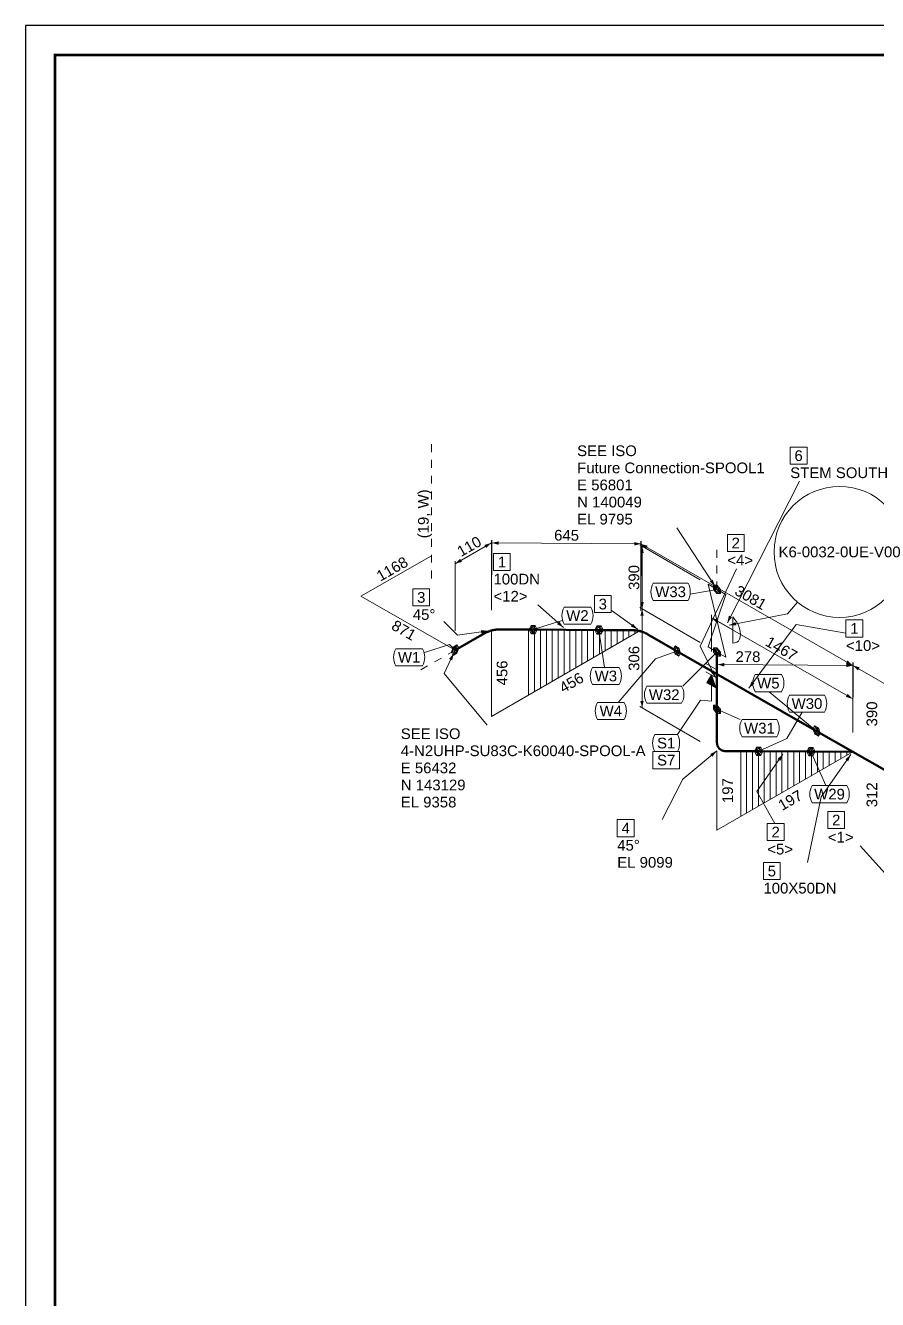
# Model space of a CAD drawing. Header units: metres. Extents: x 6 to 600, y 9 to 429.
# Drawn here: x 6.2 to 189.5, y 154.8 to 429.1 of the extents above; entities that cross this region are included whole.
import ezdxf
from ezdxf.enums import TextEntityAlignment as Align

# ---------------------------------------------------------------- set-up
doc = ezdxf.new("R2010")
doc.units = ezdxf.units.M
doc.header["$MEASUREMENT"] = 0
for name, color, linetype, lineweight in [('CONTINUATION', 7, 'Continuous', 0), ('DIM', 7, 'Continuous', 0), ('INSTRUMENT', 3, 'Continuous', 20), ('JONTNO', 2, 'Continuous', 0), ('LEADLINE', 2, 'Continuous', 0), ('MESSAGE', 2, 'Continuous', 0), ('Pipe', 1, 'Continuous', 50), ('PTNO', 2, 'Continuous', 0), ('SKEW_HATCH', 7, 'Continuous', 20), ('SYMBOL', 7, 'Continuous', 0)]:
    doc.layers.add(name, color=color, linetype=linetype, lineweight=lineweight)
doc.styles.add('Arial', font='')
doc.styles.get('Arial').set_extended_font_data('Arial')

msp = doc.modelspace()

# ---------------------------------------------------------------- linework, layer by layer
msp.add_lwpolyline([(6.22, 9.07), (600.22, 9.07), (600.22, 429.07), (6.22, 429.07)], close=True)
msp.add_lwpolyline([(12.57, 15.42, 0.508, 0.508, 0), (593.87, 15.42, 0.508, 0.508, 0), (593.87, 422.72, 0.508, 0.508, 0), (12.57, 422.72, 0.508, 0.508, 0)], format="xyseb", close=True)
at = {"layer": 'CONTINUATION'}
for points in [[(155, 314.5), (155, 316.2)], [(155, 311.1), (155, 312.8)], [(155, 307.7), (155, 309.4)], [(98.65, 294.6), (97.17, 293.76)], [(92.75, 291.22), (91.28, 290.37)], [(95.7, 292.91), (94.23, 292.07)]]:
    msp.add_lwpolyline(points, dxfattribs=at)
at = {"layer": 'DIM'}
for p, q in [((106.46, 303.24), (106.46, 318.28)), ((106.48, 303.24), (106.56, 318.28)), ((106.46, 317.68), (98.65, 313.2)), ((106.56, 317.68), (138.7, 317.5)), ((151.4, 309.78), (138.37, 317.3)), ((138.59, 303.06), (138.59, 318.1)), ((184.21, 291.33), (138.59, 317.5)), ((138.62, 303.06), (138.7, 318.1)), ((138.89, 317), (138.89, 303.5)), ((98.65, 298.76), (98.65, 313.8)), ((151.4, 296.28), (138.37, 303.8)), ((151.4, 296.28), (138.37, 303.8)), ((138.89, 303.5), (138.89, 282.2)), ((153.8, 294.34), (153.8, 302.18)), ((184.21, 284.13), (153.8, 301.58)), ((155.02, 277.06), (155.11, 292.1)), ((155.1, 291.5), (184.32, 291.33)), ((184.21, 276.89), (184.21, 291.93)), ((184.21, 276.89), (184.21, 291.93)), ((235.41, 261.97), (184.21, 291.33)), ((184.24, 276.89), (184.32, 291.93)), ((151.4, 274.98), (138.37, 282.5)), ((184.21, 276.89), (184.21, 284.73))]:
    msp.add_line(p, q, dxfattribs=at)
for points in [[(78.37, 306.23), (93.58, 314.95)], [(98.65, 294.6), (78.37, 306.23)]]:
    msp.add_lwpolyline(points, dxfattribs=at)
for points in [[(106.46, 317.68), (105.34, 316.61), (104.97, 317.26)], [(106.56, 317.68), (108.06, 318.05), (108.06, 317.3)], [(138.7, 317.5), (137.2, 317.13), (137.2, 317.88)], [(138.89, 317), (139.26, 315.5), (138.51, 315.5)], [(138.59, 317.5), (140.08, 317.08), (139.71, 316.43)], [(98.65, 313.2), (99.76, 314.28), (100.14, 313.62)], [(138.89, 303.5), (138.51, 305), (139.26, 305)], [(138.89, 303.5), (139.26, 302), (138.51, 302)], [(153.8, 301.58), (155.29, 301.16), (154.92, 300.51)], [(155.1, 291.5), (156.6, 291.86), (156.6, 291.11)], [(184.21, 291.33), (182.73, 291.76), (183.1, 292.41)], [(184.32, 291.33), (182.82, 290.97), (182.82, 291.72)], [(184.21, 291.33), (185.7, 290.91), (185.33, 290.26)], [(184.21, 284.13), (182.73, 284.56), (183.1, 285.21)], [(138.89, 282.2), (138.51, 283.7), (139.26, 283.7)]]:
    msp.add_solid(points, dxfattribs=at)
at = {"layer": 'INSTRUMENT'}
for points in [[(156.89, 306.61), (153.09, 308.8)], [(153.09, 308.8), (156.89, 293.11)], [(153.09, 295.3), (156.89, 306.61)], [(158.43, 301.78), (158.87, 301.24)], [(158.43, 301.78), (158.43, 296.15)], [(155.02, 300.94), (158.43, 298.97)], [(158.87, 301.24), (159.28, 300.63)], [(159.28, 300.63), (159.62, 299.98)], [(159.62, 299.98), (159.87, 299.29)], [(159.87, 299.29), (160, 298.65)], [(159.28, 296.3), (158.87, 296.17)], [(159.62, 296.57), (159.28, 296.3)], [(159.87, 296.96), (159.62, 296.57)], [(160, 297.45), (159.87, 296.96)], [(160, 298.65), (160.06, 298.02)], [(160.06, 298.02), (160, 297.45)], [(155, 294.2), (153.09, 295.3)], [(156.89, 293.11), (155, 294.2)], [(158.87, 296.17), (158.43, 296.15)]]:
    msp.add_lwpolyline(points, dxfattribs=at)
at = {"layer": 'JONTNO'}
for p, q in [((141.27, 309.01), (148.76, 309.01)), ((141.27, 305.33), (148.76, 305.33)), ((122.12, 303.9), (127.84, 303.9)), ((122.12, 300.22), (127.84, 300.22)), ((85.91, 294.92), (91.63, 294.92)), ((85.91, 291.24), (91.63, 291.24)), ((128.24, 290.9), (133.96, 290.9)), ((163.2, 289.35), (168.92, 289.35)), ((128.24, 287.22), (133.96, 287.22)), ((139.9, 286.86), (147.39, 286.86)), ((163.2, 285.67), (168.92, 285.67)), ((129.31, 283.37), (135.02, 283.37)), ((139.9, 283.18), (147.39, 283.18)), ((170.63, 284.95), (178.12, 284.95)), ((170.63, 281.27), (178.12, 281.27)), ((129.31, 279.69), (135.02, 279.69)), ((160.39, 279.66), (167.88, 279.66)), ((141.65, 276.46), (146.48, 276.46)), ((160.39, 275.98), (167.88, 275.98)), ((141.65, 272.78), (146.48, 272.78)), ((175.48, 265.46), (182.97, 265.46)), ((175.48, 261.78), (182.97, 261.78))]:
    msp.add_line(p, q, dxfattribs=at)
msp.add_lwpolyline([(141.19, 269.1), (141.19, 272.78), (146.94, 272.78), (146.94, 269.1)], close=True, dxfattribs=at)
for centre, start, end in [((144.46, 307.17), 150, 210), ((145.58, 307.17), 330, 30), ((125.31, 302.06), 150, 210), ((124.65, 302.06), 330, 30), ((89.1, 293.08), 150, 210), ((88.44, 293.08), 330, 30), ((131.43, 289.06), 150, 210), ((130.77, 289.06), 330, 30), ((166.39, 287.51), 150, 210), ((165.73, 287.51), 330, 30), ((143.09, 285.02), 150, 210), ((144.21, 285.02), 330, 30), ((132.49, 281.53), 150, 210), ((131.84, 281.53), 330, 30), ((173.81, 283.11), 150, 210), ((174.93, 283.11), 330, 30), ((163.58, 277.82), 150, 210), ((164.7, 277.82), 330, 30), ((144.83, 274.62), 150, 210), ((143.29, 274.62), 330, 30), ((178.66, 263.62), 150, 210), ((179.78, 263.62), 330, 30)]:
    msp.add_arc(centre, 3.68, start, end, dxfattribs=at)
at = {"layer": 'LEADLINE'}
for p, q in [((172.74, 330.96), (157.23, 300.52)), ((146.38, 320.97), (154.59, 308.33)), ((159.19, 312.15), (151.39, 295.44)), ((149.22, 306.67), (155, 307.69)), ((172.31, 304.96), (170.2, 302.44)), ((116.47, 304.38), (121.96, 299.49)), ((132.24, 303.22), (137.93, 299.11)), ((170.2, 302.44), (157.62, 300)), ((96.24, 300.78), (99.16, 297.86)), ((121.66, 301), (115.45, 299.03)), ((130.82, 290.9), (129.59, 298.95)), ((172.06, 300.13), (161.85, 286.42)), ((182.75, 298.25), (172.06, 300.13)), ((99.16, 297.86), (105.77, 298.75)), ((92.09, 294.13), (97.43, 295.83)), ((96.32, 289.6), (98.33, 293.92)), ((97.43, 295.83), (98.65, 294.61)), ((141.8, 292.75), (146.4, 294.42)), ((147.64, 286.86), (154.99, 294.21)), ((151.39, 295.44), (154.67, 288.72)), ((133.75, 283.37), (141.8, 292.75)), ((105.55, 278.47), (96.32, 289.6)), ((166.22, 285.67), (176.41, 277.21)), ((146.51, 276.46), (151.45, 283.86)), ((151.45, 283.86), (153.8, 283.65)), ((160, 279.66), (155, 281.89)), ((173.31, 281.27), (170.02, 275.57)), ((170.02, 275.57), (163.99, 272.84)), ((147.64, 266.81), (154.95, 272.94)), ((163.56, 264.18), (169.18, 272.2)), ((178.42, 265.46), (175.21, 272.78)), ((177.42, 263.04), (183.78, 272.12)), ((143.22, 258.14), (147.64, 266.81)), ((167.43, 257.3), (163.56, 264.18)), ((174.5, 248.9), (177.42, 263.04)), ((185.84, 252.52), (192.56, 245.05))]:
    msp.add_line(p, q, dxfattribs=at)
for points in [[(154.59, 308.33), (153.46, 309.38), (154.09, 309.79)], [(157.23, 300.52), (157.57, 302.03), (158.24, 301.69)], [(105.77, 298.75), (104.34, 298.18), (104.24, 298.92)], [(121.96, 299.49), (120.59, 300.21), (121.09, 300.77)], [(137.93, 299.11), (136.49, 299.69), (136.93, 300.3)], [(157.62, 300), (159.02, 300.65), (159.17, 299.92)], [(98.33, 293.92), (98.04, 292.41), (97.36, 292.72)], [(154.67, 288.72), (153.67, 289.91), (154.35, 290.23)], [(161.85, 286.42), (162.45, 287.85), (163.05, 287.4)], [(154.95, 272.94), (154.04, 271.69), (153.56, 272.26)], [(169.18, 272.2), (168.62, 270.76), (168.01, 271.19)], [(183.78, 272.12), (183.23, 270.68), (182.62, 271.11)]]:
    msp.add_solid(points, dxfattribs=at)
at = {"layer": 'MESSAGE'}
msp.add_circle((181.38, 315.76), 14.1, dxfattribs=at)
at = {"layer": 'Pipe'}
for points in [[(108.26, 299.07), (108.14, 299.07), (108.03, 299.07), (107.92, 299.06), (107.8, 299.06), (107.69, 299.05), (107.58, 299.04), (107.46, 299.03), (107.35, 299.01), (107.24, 299), (107.13, 298.98), (107.01, 298.96), (106.9, 298.94), (106.79, 298.92), (106.68, 298.89), (106.57, 298.87), (106.46, 298.84), (106.35, 298.81), (106.24, 298.77), (106.14, 298.74), (106.03, 298.7), (105.92, 298.66), (105.82, 298.62), (105.71, 298.58), (105.61, 298.54), (105.5, 298.49), (105.4, 298.45), (105.3, 298.4), (105.19, 298.35), (105.09, 298.3), (104.99, 298.24), (104.89, 298.19)], [(115.46, 299.03), (108.26, 299.07)], [(129.59, 298.95), (115.46, 299.03)], [(129.59, 298.95), (136.79, 298.91)], [(98.65, 294.6), (104.89, 298.19)], [(140.16, 298), (140.06, 298.06), (139.96, 298.11), (139.86, 298.17), (139.75, 298.22), (139.65, 298.27), (139.55, 298.31), (139.44, 298.36), (139.34, 298.4), (139.23, 298.45), (139.13, 298.49), (139.02, 298.52), (138.91, 298.56), (138.81, 298.6), (138.7, 298.63), (138.59, 298.66), (138.48, 298.69), (138.37, 298.72), (138.26, 298.74), (138.15, 298.77), (138.04, 298.79), (137.92, 298.81), (137.81, 298.83), (137.7, 298.85), (137.59, 298.86), (137.47, 298.87), (137.36, 298.88), (137.25, 298.89), (137.13, 298.9), (137.02, 298.91), (136.91, 298.91), (136.79, 298.91)], [(146.4, 294.42), (140.16, 298)], [(146.4, 294.42), (176.41, 277.21)], [(155, 281.9), (155, 294.2)], [(155, 281.9), (155, 274.7)], [(184.21, 272.73), (176.41, 277.21)], [(155, 274.7), (155, 274.61), (155.01, 274.52), (155.02, 274.43), (155.03, 274.34), (155.05, 274.25), (155.08, 274.16), (155.11, 274.07), (155.14, 273.99), (155.18, 273.9), (155.22, 273.82), (155.27, 273.74), (155.32, 273.67), (155.37, 273.59), (155.43, 273.52), (155.49, 273.46), (155.56, 273.39), (155.62, 273.33), (155.69, 273.27), (155.77, 273.22), (155.84, 273.17), (155.92, 273.12), (156, 273.08), (156.09, 273.04), (156.17, 273), (156.26, 272.97), (156.35, 272.95), (156.43, 272.93), (156.52, 272.91), (156.61, 272.9), (156.71, 272.89), (156.8, 272.89)], [(164, 272.85), (156.8, 272.89)], [(175.21, 272.78), (164, 272.85)], [(184.21, 272.73), (175.21, 272.78)], [(184.21, 272.73), (192.02, 268.26)]]:
    msp.add_lwpolyline(points, dxfattribs=at)
at = {"layer": 'PTNO'}
for points in [[(170.76, 334.64), (170.76, 338.32), (174.38, 338.32), (174.38, 334.64)], [(157.23, 315.83), (157.23, 319.51), (160.84, 319.51), (160.84, 315.83)], [(106.92, 311.74), (106.92, 315.42), (110.54, 315.42), (110.54, 311.74)], [(89.56, 304.12), (89.56, 307.8), (93.18, 307.8), (93.18, 304.12)], [(128.62, 302.69), (128.62, 306.37), (132.24, 306.37), (132.24, 302.69)], [(182.75, 297.44), (182.75, 301.12), (186.37, 301.12), (186.37, 297.44)], [(133.54, 254.46), (133.54, 258.14), (137.15, 258.14), (137.15, 254.46)], [(178.85, 256.2), (178.85, 259.88), (182.46, 259.88), (182.46, 256.2)], [(165.82, 253.62), (165.82, 257.3), (169.44, 257.3), (169.44, 253.62)], [(165, 245.22), (165, 248.9), (168.62, 248.9), (168.62, 245.22)]]:
    msp.add_lwpolyline(points, close=True, dxfattribs=at)
at = {"layer": 'SKEW_HATCH'}
for p, q in [((106.46, 299.08), (106.46, 280.35)), ((114.48, 299.04), (114.48, 284.98)), ((115.75, 299.03), (115.75, 285.71)), ((117.02, 299.02), (117.02, 286.44)), ((118.29, 299.01), (118.29, 287.18)), ((119.56, 299.01), (119.56, 287.91)), ((120.83, 299), (120.83, 288.64)), ((122.1, 298.99), (122.1, 289.37)), ((123.36, 298.99), (123.36, 290.11)), ((124.63, 298.98), (124.63, 290.84)), ((125.9, 298.97), (125.9, 291.57)), ((127.17, 298.96), (127.17, 292.31)), ((128.44, 298.96), (128.44, 293.04)), ((129.71, 298.95), (129.71, 293.77)), ((130.98, 298.94), (130.98, 294.5)), ((132.25, 298.94), (132.25, 295.24)), ((133.52, 298.93), (133.52, 295.97)), ((134.79, 298.92), (134.79, 296.7)), ((136.06, 298.91), (136.06, 297.43)), ((106.46, 280.35), (138.59, 298.9)), ((137.33, 298.91), (137.33, 298.17)), ((155, 272.9), (155, 255.87)), ((155, 255.87), (184.21, 272.73)), ((160.1, 272.87), (160.1, 258.81)), ((161.37, 272.86), (161.37, 259.54)), ((162.64, 272.86), (162.64, 260.28)), ((163.91, 272.85), (163.91, 261.01)), ((165.18, 272.84), (165.18, 261.74)), ((166.45, 272.83), (166.45, 262.48)), ((167.71, 272.83), (167.71, 263.21)), ((168.98, 272.82), (168.98, 263.94)), ((170.25, 272.81), (170.25, 264.67)), ((171.52, 272.81), (171.52, 265.41)), ((172.79, 272.8), (172.79, 266.14)), ((174.06, 272.79), (174.06, 266.87)), ((175.33, 272.78), (175.33, 267.6)), ((176.6, 272.78), (176.6, 268.34)), ((177.87, 272.77), (177.87, 269.07)), ((179.14, 272.76), (179.14, 269.8)), ((180.41, 272.76), (180.41, 270.54)), ((181.68, 272.75), (181.68, 271.27)), ((182.94, 272.74), (182.94, 272))]:
    msp.add_line(p, q, dxfattribs=at)
at = {"layer": 'SYMBOL'}
for points in [[(93.58, 338.95), (93.58, 337.25)], [(93.58, 335.55), (93.58, 333.85)], [(93.58, 332.15), (93.58, 330.45)], [(93.58, 328.75), (93.58, 327.05)], [(93.58, 325.35), (93.58, 323.65)], [(93.58, 321.95), (93.58, 320.25)], [(93.58, 318.55), (93.58, 316.85)], [(93.58, 315.15), (93.58, 313.45)], [(93.58, 311.75), (93.58, 310.05)], [(154.23, 307.68), (154.23, 308.59)], [(154.23, 308.59), (155, 308.59)], [(154.23, 307.68), (155, 308.59)], [(155.78, 306.79), (154.23, 308.59)], [(154.23, 308.59), (155, 306.8)], [(155, 307.24), (154.23, 307.68)], [(155, 306.8), (154.23, 307.68)], [(155, 308.59), (155.78, 307.7)], [(155, 308.59), (155.78, 306.79)], [(155, 306.8), (155.78, 307.7)], [(155.78, 307.7), (155, 307.24)], [(155.78, 307.7), (155.78, 306.79)], [(155.78, 306.79), (155, 306.8)], [(114.56, 299.04), (115, 299.92)], [(115.91, 299.92), (114.56, 299.04)], [(114.99, 298.13), (114.56, 299.04)], [(114.56, 299.04), (115.9, 298.13)], [(114.99, 299.03), (115, 299.92)], [(114.99, 298.13), (115.91, 299.92)], [(116.34, 299.03), (114.99, 298.13)], [(115.9, 298.13), (114.99, 299.03)], [(115, 299.92), (115.91, 299.92)], [(115, 299.92), (116.34, 299.03)], [(116.34, 299.03), (115.9, 298.13)], [(115.91, 299.92), (116.34, 299.03)], [(128.69, 298.96), (129.14, 299.84)], [(130.05, 299.84), (128.69, 298.96)], [(129.13, 298.05), (128.69, 298.96)], [(128.69, 298.96), (130.04, 298.05)], [(129.13, 298.95), (129.14, 299.84)], [(129.13, 298.05), (130.05, 299.84)], [(130.48, 298.95), (129.13, 298.05)], [(130.04, 298.05), (129.13, 298.95)], [(129.14, 299.84), (130.05, 299.84)], [(129.14, 299.84), (130.48, 298.95)], [(130.48, 298.95), (130.04, 298.05)], [(130.05, 299.84), (130.48, 298.95)], [(115.9, 298.13), (114.99, 298.13)], [(130.04, 298.05), (129.13, 298.05)], [(97.88, 294.16), (99.05, 295.73)], [(97.88, 294.16), (98.26, 295.28)], [(98.26, 293.49), (97.88, 294.16)], [(99.05, 293.94), (97.88, 294.16)], [(98.26, 295.28), (99.05, 295.73)], [(99.05, 295.73), (98.26, 293.49)], [(99.43, 295.05), (98.26, 295.28)], [(98.26, 295.28), (99.05, 294.83)], [(98.26, 293.49), (99.43, 295.05)], [(99.05, 293.94), (98.26, 293.49)], [(99.05, 295.73), (99.43, 295.05)], [(99.43, 295.05), (99.05, 293.94)], [(99.05, 294.83), (99.05, 293.94)], [(145.62, 294.87), (146, 295.54)], [(146.79, 295.09), (145.62, 294.87)], [(146, 293.75), (145.62, 294.87)], [(145.62, 294.87), (146.79, 293.3)], [(146, 294.65), (146, 295.54)], [(146, 295.54), (146.79, 295.09)], [(146, 295.54), (147.17, 293.98)], [(146, 293.75), (146.79, 295.09)], [(146.79, 293.3), (146, 294.65)], [(147.17, 293.98), (146, 293.75)], [(146.79, 293.3), (146, 293.75)], [(146.79, 295.09), (147.17, 293.98)], [(147.17, 293.98), (146.79, 293.3)], [(154.22, 294.2), (154.22, 295.11)], [(154.22, 295.11), (155, 295.1)], [(155, 293.31), (154.22, 295.11)], [(154.22, 295.11), (155.77, 293.3)], [(155, 295.1), (154.22, 294.2)], [(154.22, 294.2), (155, 294.66)], [(155, 293.31), (154.22, 294.2)], [(155, 295.1), (155.77, 294.21)], [(155.77, 293.3), (155, 295.1)], [(155, 294.66), (155.77, 294.21)], [(155.77, 294.21), (155, 293.31)], [(155.77, 294.21), (155.77, 293.3)], [(154.97, 290.4), (152.63, 291.75)], [(155.77, 293.3), (155, 293.31)], [(154.97, 288.61), (152.63, 289.96)], [(152.83, 287.59), (153.8, 289.28)], [(153.8, 289.28), (152.92, 287.53)], [(153.8, 289.28), (153.02, 287.48)], [(153.8, 289.28), (153.12, 287.42)], [(153.8, 289.28), (153.22, 287.36)], [(153.8, 289.28), (153.31, 287.31)], [(153.8, 289.28), (153.41, 287.25)], [(153.8, 289.28), (153.51, 287.2)], [(153.8, 289.28), (153.61, 287.14)], [(153.8, 289.28), (153.7, 287.08)], [(153.8, 289.28), (154.77, 286.47)], [(153.8, 289.28), (153.8, 283.65)], [(153.8, 289.28), (154.67, 286.53)], [(153.8, 289.28), (154.57, 286.59)], [(153.8, 289.28), (154.47, 286.64)], [(153.8, 289.28), (154.38, 286.7)], [(153.8, 289.28), (154.28, 286.75)], [(153.8, 289.28), (154.18, 286.81)], [(153.8, 289.28), (154.08, 286.87)], [(153.8, 289.28), (153.99, 286.92)], [(153.8, 289.28), (153.89, 286.98)], [(154.77, 286.47), (152.83, 287.59)], [(154.23, 281.88), (154.23, 282.79)], [(154.23, 282.79), (155, 282.79)], [(154.23, 281.88), (155, 282.79)], [(155.78, 280.99), (154.23, 282.79)], [(154.23, 282.79), (155, 281)], [(155, 282.79), (155.78, 281.9)], [(155, 282.79), (155.78, 280.99)], [(155, 281.44), (154.23, 281.88)], [(155, 281), (154.23, 281.88)], [(155, 281), (155.78, 281.9)], [(155.78, 281.9), (155, 281.44)], [(155.78, 280.99), (155, 281)], [(155.78, 281.9), (155.78, 280.99)], [(175.64, 277.65), (176.02, 278.34)], [(175.64, 277.65), (176.81, 277.88)], [(176.02, 276.55), (175.64, 277.65)], [(176.81, 276.09), (175.64, 277.65)], [(176.02, 278.34), (176.81, 277.88)], [(177.19, 276.76), (176.02, 278.34)], [(176.02, 278.34), (176.81, 276.98)], [(176.81, 277.88), (176.02, 276.55)], [(176.81, 277.88), (177.19, 276.76)], [(176.81, 276.98), (176.81, 276.09)], [(176.02, 276.55), (177.19, 276.76)], [(176.81, 276.09), (176.02, 276.55)], [(177.19, 276.76), (176.81, 276.09)], [(163.1, 272.85), (163.54, 273.74)], [(164.45, 273.73), (163.1, 272.85)], [(163.53, 271.95), (163.1, 272.85)], [(163.1, 272.85), (164.44, 271.95)], [(163.53, 271.95), (164.45, 273.73)], [(164.89, 272.84), (163.53, 271.95)], [(164.44, 271.95), (163.53, 271.95)], [(163.54, 272.85), (163.54, 273.74)], [(163.54, 273.74), (164.45, 273.73)], [(163.54, 273.74), (164.89, 272.84)], [(164.44, 271.95), (163.54, 272.85)], [(164.89, 272.84), (164.44, 271.95)], [(164.45, 273.73), (164.89, 272.84)], [(174.31, 272.79), (174.76, 273.68)], [(175.67, 273.67), (174.31, 272.79)], [(174.75, 271.89), (174.31, 272.79)], [(174.31, 272.79), (175.66, 271.88)], [(174.75, 272.79), (174.76, 273.68)], [(174.75, 271.89), (175.67, 273.67)], [(175.66, 271.88), (174.75, 272.79)], [(176.1, 272.78), (174.75, 271.89)], [(175.66, 271.88), (174.75, 271.89)], [(174.76, 273.68), (175.67, 273.67)], [(174.76, 273.68), (176.1, 272.78)], [(176.1, 272.78), (175.66, 271.88)], [(175.67, 273.67), (176.1, 272.78)]]:
    msp.add_lwpolyline(points, dxfattribs=at)

# ---------------------------------------------------------------- texts
at = {"layer": 'DIM', "style": 'Arial'}
for s, rotation, p in [('(19, W)', 90, (91.83, 323.95)), ('110', 29.8376, (101.68, 316.96)), ('645', 359.6775, (122.64, 319.34)), ('1168', 29.8376, (85.11, 312.11)), ('390', 90, (137.14, 310.25)), ('3081', 330.1624, (162.27, 305.94)), ('871', 330.1624, (87.64, 298.9)), ('1467', 330.1624, (168.88, 294.95)), ('306', 90, (137.14, 292.85)), ('278', 359.6775, (161.67, 293.21)), ('456', 90, (108.76, 289.71)), ('456', 30, (123.68, 287.63)), ('390', 90, (188.33, 280.88)), ('197', 90, (157.3, 264.38)), ('197', 30, (170.76, 262.31)), ('312', 90, (188.33, 263.48))]:
    msp.add_text(s, height=2.3, rotation=rotation, dxfattribs=at).set_placement(p, align=Align.MIDDLE_CENTER)
at = {"layer": 'JONTNO', "style": 'Arial'}
for s, p in [('W33', (145.02, 306.02)), ('W2', (124.98, 300.91)), ('W1', (88.77, 291.93)), ('W3', (131.1, 287.91)), ('W5', (166.06, 286.36)), ('W32', (143.65, 283.87)), ('W4', (132.16, 280.38)), ('W30', (174.37, 281.96)), ('W31', (164.14, 276.67)), ('W29', (179.22, 262.47))]:
    msp.add_text(s, height=2.3, dxfattribs=at).set_placement(p, align=Align.CENTER)
for s, p in [('S1', (142.11, 273.47)), ('S7', (142.11, 269.79))]:
    msp.add_text(s, height=2.3, dxfattribs=at).set_placement(p)
at = {"layer": 'MESSAGE', "style": 'Arial'}
for s, p in [('SEE ISO', (124.91, 336.38)), ('Future Connection-SPOOL1', (124.91, 332.7)), ('E 56801', (124.91, 329.02)), ('N 140049', (124.91, 325.34)), ('EL 9795', (124.91, 321.66)), ('SEE ISO', (86.97, 275.48)), ('4-N2UHP-SU83C-K60040-SPOOL-A', (86.97, 271.8)), ('E 56432', (86.97, 268.12)), ('N 143129', (86.97, 264.44)), ('EL 9358', (86.97, 260.76))]:
    msp.add_text(s, height=2.3, dxfattribs=at).set_placement(p)
msp.add_text('K6-0032-0UE-V00', height=2.3, dxfattribs=at).set_placement((181.38, 314.61), align=Align.CENTER)
at = {"layer": 'PTNO', "style": 'Arial'}
for s, p in [('6', (171.68, 335.33)), ('STEM SOUTH', (170.76, 331.65)), ('2', (158.15, 316.52)), ('1', (107.84, 312.43)), ('<4>', (157.23, 312.84)), ('100DN', (106.92, 308.75)), ('3', (90.48, 304.81)), ('<12>', (106.92, 305.07)), ('45%%d', (89.56, 301.13)), ('1', (183.67, 298.13)), ('<10>', (182.75, 294.45)), ('2', (179.77, 256.89)), ('4', (134.46, 255.15)), ('2', (166.74, 254.31)), ('<1>', (178.85, 253.21)), ('45%%d', (133.54, 251.47)), ('<5>', (165.82, 250.63)), ('EL 9099', (133.54, 247.79)), ('5', (165.92, 245.91)), ('100X50DN', (165, 242.23))]:
    msp.add_text(s, height=2.3, dxfattribs=at).set_placement(p)
msp.add_text('3', height=2.3, dxfattribs=at).set_placement((130.43, 303.38), align=Align.CENTER)

doc.saveas('drawing.dxf')
